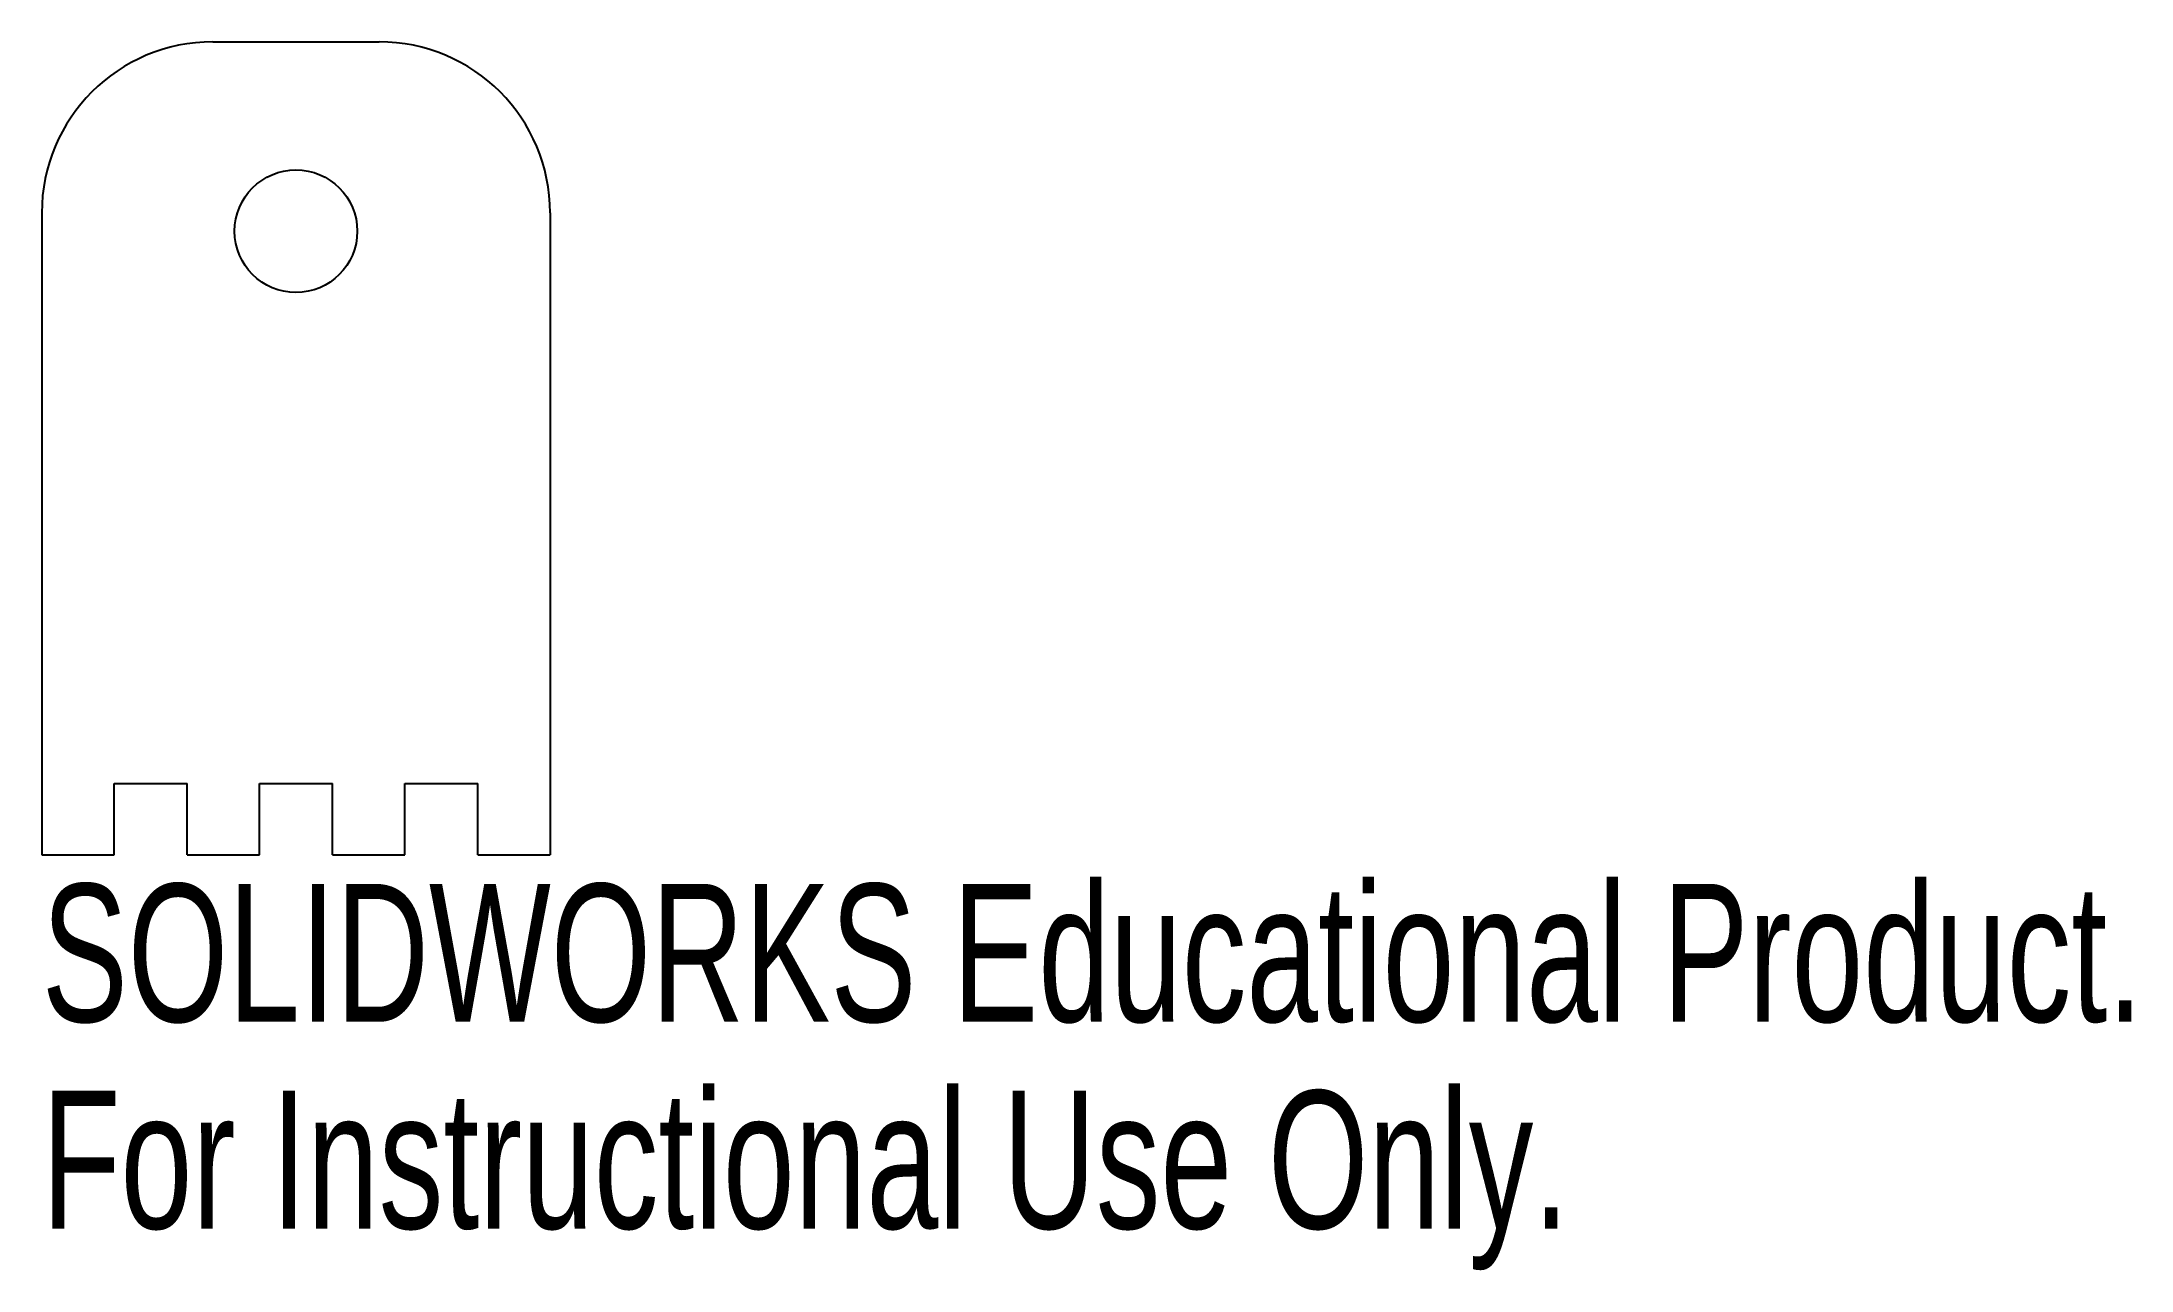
# Model space of a CAD drawing. Header units: millimetres. Extents: x -8.9 to 64.4, y -14.6 to 28.5.
import ezdxf

# ---------------------------------------------------------------- set-up
doc = ezdxf.new("R2010")
doc.units = ezdxf.units.MM
doc.styles.add('SLDTEXTSTYLE0', font='TXT', dxfattribs={"width": 0.7})

msp = doc.modelspace()

# ---------------------------------------------------------------- linework, layer by layer
at = {"color": 7, "linetype": 'Continuous', "lineweight": 25}
for p, q in [((-2.913, 28.5), (2.913, 28.5)), ((-8.913, 22.5), (-8.913, 0)), ((8.913, 22.5), (8.913, 0)), ((-6.377, 0), (-6.377, 2.5)), ((-6.377, 2.5), (-3.816, 2.5)), ((-3.816, 0), (-3.816, 2.5)), ((-1.28, 0), (-1.28, 2.5)), ((-1.28, 2.5), (1.28, 2.5)), ((1.28, 0), (1.28, 2.5)), ((3.816, 0), (3.816, 2.5)), ((3.816, 2.5), (6.377, 2.5)), ((6.377, 0), (6.377, 2.5)), ((-8.913, 0), (-6.377, 0)), ((-3.816, 0), (-1.28, 0)), ((1.28, 0), (3.816, 0)), ((6.377, 0), (8.913, 0))]:
    msp.add_line(p, q, dxfattribs=at)
msp.add_circle((0, 21.86), 2.15, dxfattribs=at)
for centre, start, end in [((-2.913, 22.5), 90, 180), ((2.913, 22.5), 0, 90)]:
    msp.add_arc(centre, 6, start, end, dxfattribs=at)

# ---------------------------------------------------------------- texts
at = {"color": 7, "linetype": 'Continuous', "char_height": 4.83362, "attachment_point": 1, "style": 'SLDTEXTSTYLE0'}
for s, insert in [('SOLIDWORKS Educational Product.', (-8.913, -1.02)), ('For Instructional Use Only.', (-8.913, -8.27))]:
    msp.add_mtext(s, dxfattribs=dict(at, insert=insert))

doc.saveas('drawing.dxf')
